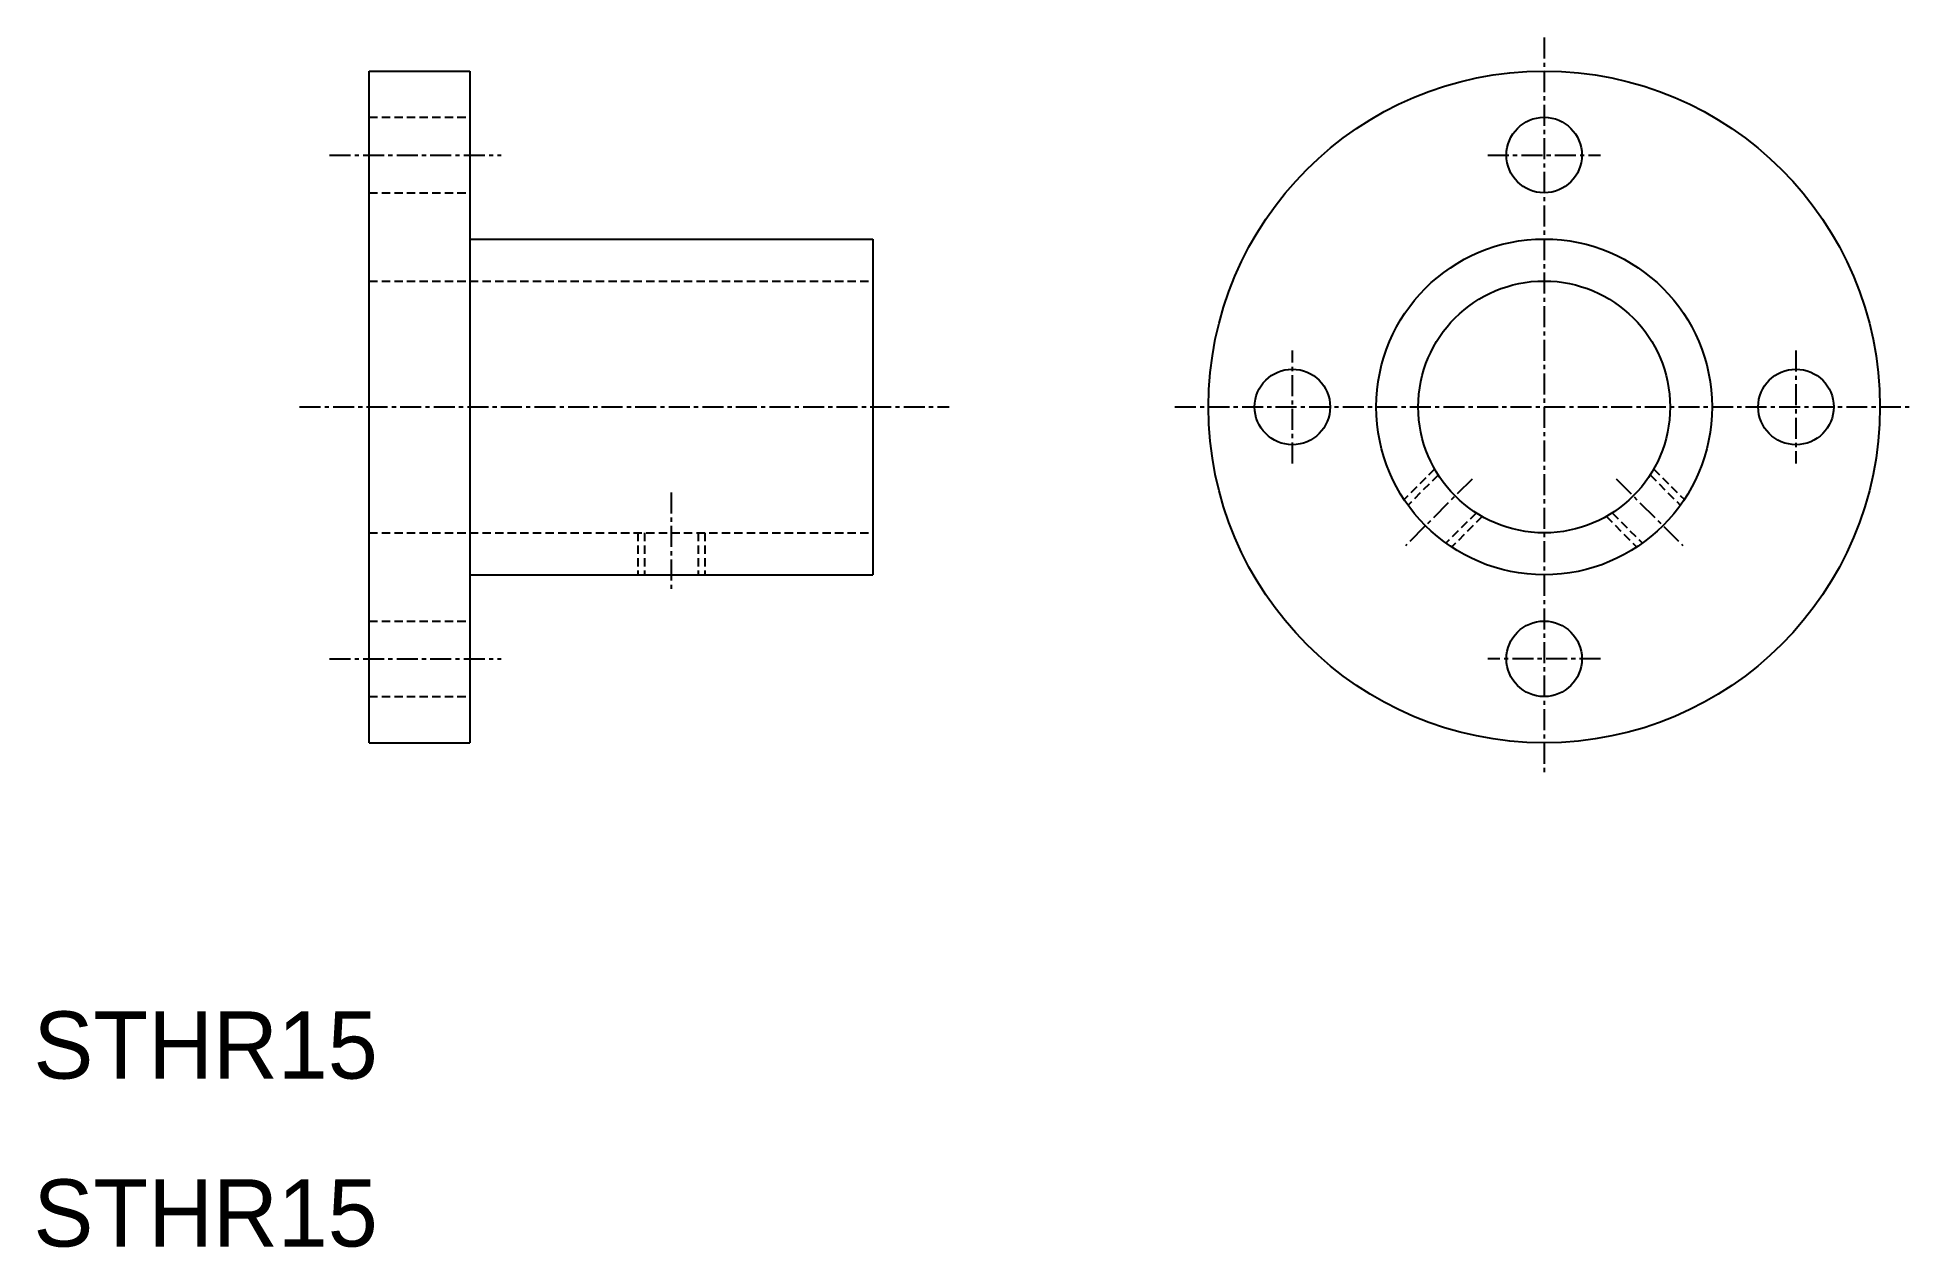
# Model space of a CAD drawing. Extents: x 10 to 122, y 10 to 82.
import ezdxf

# ---------------------------------------------------------------- set-up
doc = ezdxf.new("R2010")
doc.units = 0
doc.linetypes.add('CENTER', pattern=[2, 1.25, -0.25, 0.25, -0.25])
doc.linetypes.add('DASHED', pattern=[0.75, 0.5, -0.25])
doc.layers.get('0').update_dxf_attribs({"linetype": 'CONTINUOUS'})
doc.layers.add('CENTER', color=1, linetype='CENTER')

msp = doc.modelspace()

# ---------------------------------------------------------------- linework, layer by layer
at = {"color": 7, "linetype": 'CONTINUOUS'}
for p, q in [((30, 40), (30, 80)), ((30, 80), (36, 80)), ((36, 80), (36, 40)), ((30, 69.5), (30, 69.5)), ((36, 70), (60, 70)), ((60, 70), (60, 50)), ((36, 50), (60, 50)), ((30, 40), (36, 40))]:
    msp.add_line(p, q, dxfattribs=at)
at = {"color": 3, "linetype": 'DASHED'}
for p, q in [((30, 77.25), (36, 77.25)), ((30, 72.75), (36, 72.75)), ((30, 67.5), (60, 67.5)), ((93.47, 56.3), (91.64, 54.47)), ((93.68, 55.94), (91.87, 54.13)), ((106.31, 55.95), (108.12, 54.14)), ((106.51, 56.31), (108.35, 54.48)), ((95.94, 53.68), (94.13, 51.87)), ((104.05, 53.69), (105.86, 51.88)), ((96.3, 53.47), (94.47, 51.64)), ((103.69, 53.49), (105.52, 51.65)), ((30, 52.5), (60, 52.5)), ((46, 52.5), (46, 50)), ((46.4, 52.5), (46.4, 50)), ((49.6, 52.5), (49.6, 50)), ((50, 52.5), (50, 50)), ((30, 47.25), (36, 47.25)), ((30, 42.75), (36, 42.75))]:
    msp.add_line(p, q, dxfattribs=at)
at = {"color": 7, "linetype": 'CONTINUOUS'}
for centre, radius in [((100, 60), 20), ((100, 75), 2.25), ((100, 60), 10), ((100, 60), 7.5), ((85, 60), 2.25), ((115, 60), 2.25), ((100, 45), 2.25)]:
    msp.add_circle(centre, radius, dxfattribs=at)
at = {"layer": 'CENTER', "color": 1, "linetype": 'CENTER'}
for p, q in [((100, 82), (100, 38)), ((27.64, 75), (37.86, 75)), ((96.64, 75), (103.36, 75)), ((85, 56.64), (85, 63.36)), ((115, 63.36), (115, 56.64)), ((25.85, 60), (64.55, 60)), ((78, 60), (122, 60)), ((48, 54.91), (48, 49)), ((95.7, 55.7), (91.73, 51.73)), ((104.29, 55.71), (108.25, 51.75)), ((27.64, 45), (37.86, 45)), ((103.36, 45), (96.64, 45))]:
    msp.add_line(p, q, dxfattribs=at)

# ---------------------------------------------------------------- texts
at = {"color": 7, "linetype": 'CONTINUOUS'}
for p in [(10, 20), (10, 10)]:
    msp.add_text('STHR15', height=4, dxfattribs=at).set_placement(p)

doc.saveas('drawing.dxf')
